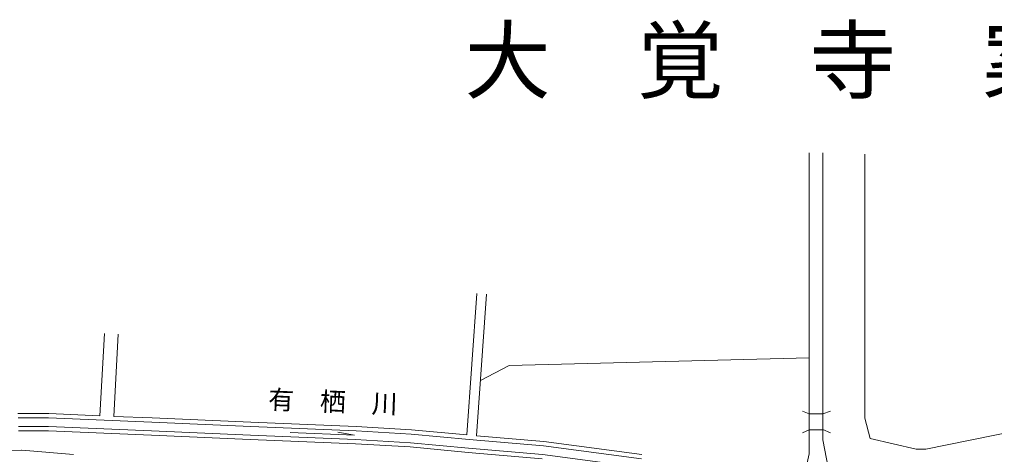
# Model space of a CAD drawing. Units: millimetres, scale not verified. Extents: x 12507 to 806206, y 16900 to 560559.
# Drawn here: x 85390 to 198376, y 220982 to 271431 of the extents above; entities that cross this region are included whole.
import ezdxf
from ezdxf.enums import TextEntityAlignment as Align

# ---------------------------------------------------------------- set-up
doc = ezdxf.new("R2010")
doc.units = ezdxf.units.MM
doc.header["$LTSCALE"] = 1000
doc.linetypes.add('DASHED', pattern=[7.5, 6, -1.5])
doc.linetypes.add('DASHED_DOTTED', pattern=[9.25, 6, -1.5, 0.25, -1.5])
doc.layers.add('1-0', color=3, linetype='Continuous', lineweight=13)
doc.layers.add('1-1', color=3, linetype='Continuous', lineweight=13)
doc.styles.add('ＭＳ ゴシック', font='')
doc.styles.get('ＭＳ ゴシック').set_extended_font_data('MS Gothic')

msp = doc.modelspace()

# ---------------------------------------------------------------- linework, layer by layer
at = {"layer": '1-0'}
for p, q in [((176884, 255959), (176884, 225706)), ((178484, 255959), (178484, 225715)), ((183338, 255827), (183338, 225217)), ((183338, 225215), (183961, 222851)), ((176884, 223849), (176884, 221050)), ((178484, 223849), (178484, 222667)), ((190433, 221606), (202630, 224095)), ((116769, 223536), (124226, 223231)), ((124226, 223231), (122294, 223587)), ((178484, 222667), (179355, 218121)), ((183961, 222851), (189313, 221606)), ((189313, 221606), (190433, 221606))]:
    msp.add_line(p, q, dxfattribs=at)
at = {"layer": '1-0', "linetype": 'DASHED'}
msp.add_line((176884, 225706), (176884, 223849), dxfattribs=at)
at = {"layer": '1-1'}
for p, q in [((137244, 223252), (138406, 239653)), ((138340, 223155), (139503, 239576)), ((94707, 225473), (95237, 235012)), ((96306, 225406), (96834, 234924)), ((142140, 231314), (176883, 232189)), ((138794, 229572), (142140, 231314)), ((176125, 225991), (176884, 225713)), ((178484, 225695), (179362, 225991)), ((88775, 225720), (85215, 225720)), ((88765, 225220), (85230, 225220)), ((100736, 224721), (88765, 225220)), ((94707, 225473), (88775, 225720)), ((96306, 225406), (100753, 225221)), ((112207, 224723), (100753, 225221)), ((178484, 225713), (176884, 225713)), ((88744, 224220), (85259, 224220)), ((88734, 223720), (85274, 223720)), ((100676, 223222), (88734, 223720)), ((100693, 223722), (88744, 224220)), ((112144, 223224), (100693, 223722)), ((112188, 224223), (100736, 224721)), ((124392, 223725), (112188, 224223)), ((124416, 224224), (112207, 224723)), ((130765, 223350), (124392, 223725)), ((130802, 223849), (124416, 224224)), ((137244, 223252), (130802, 223849)), ((176884, 223846), (176125, 223494)), ((178484, 223846), (176884, 223846)), ((178484, 223878), (179362, 223494)), ((112125, 222724), (100676, 223222)), ((124317, 222227), (112125, 222724)), ((124341, 222726), (112144, 223224)), ((130689, 222353), (124341, 222726)), ((137499, 222726), (130765, 223350)), ((146107, 221978), (137499, 222726)), ((138340, 223155), (146162, 222475)), ((130651, 221854), (124317, 222227)), ((137367, 221232), (130651, 221854)), ((137410, 221730), (130689, 222353)), ((145998, 220984), (137410, 221730)), ((157455, 220481), (146107, 221978)), ((157519, 220977), (146162, 222475)), ((145944, 220486), (137367, 221232)), ((157325, 219490), (145998, 220984)), ((176205, 217943), (176884, 221050))]:
    msp.add_line(p, q, dxfattribs=at)
at = {"layer": '1-1', "linetype": 'DASHED'}
msp.add_line((178484, 223878), (178484, 225713), dxfattribs=at)
at = {"layer": '1-1', "linetype": 'DASHED_DOTTED'}
for p, q in [((85633, 221481), (68299, 221352)), ((91638, 220984), (85633, 221481))]:
    msp.add_line(p, q, dxfattribs=at)

# ---------------------------------------------------------------- texts
at = {"layer": '1-1', "color": 6, "style": 'ＭＳ ゴシック'}
msp.add_text('大\u3000覚\u3000寺\u3000案\u3000内\u3000図', height=7331, dxfattribs=at).set_placement((136957, 260822), align=Align.BOTTOM_LEFT)
at = {"layer": '1-1', "style": 'ＭＳ ゴシック'}
msp.add_text('有\u3000栖\u3000川', height=2199, rotation=357.896, dxfattribs=at).set_placement((114152, 225621), align=Align.BOTTOM_LEFT)

doc.saveas('drawing.dxf')
